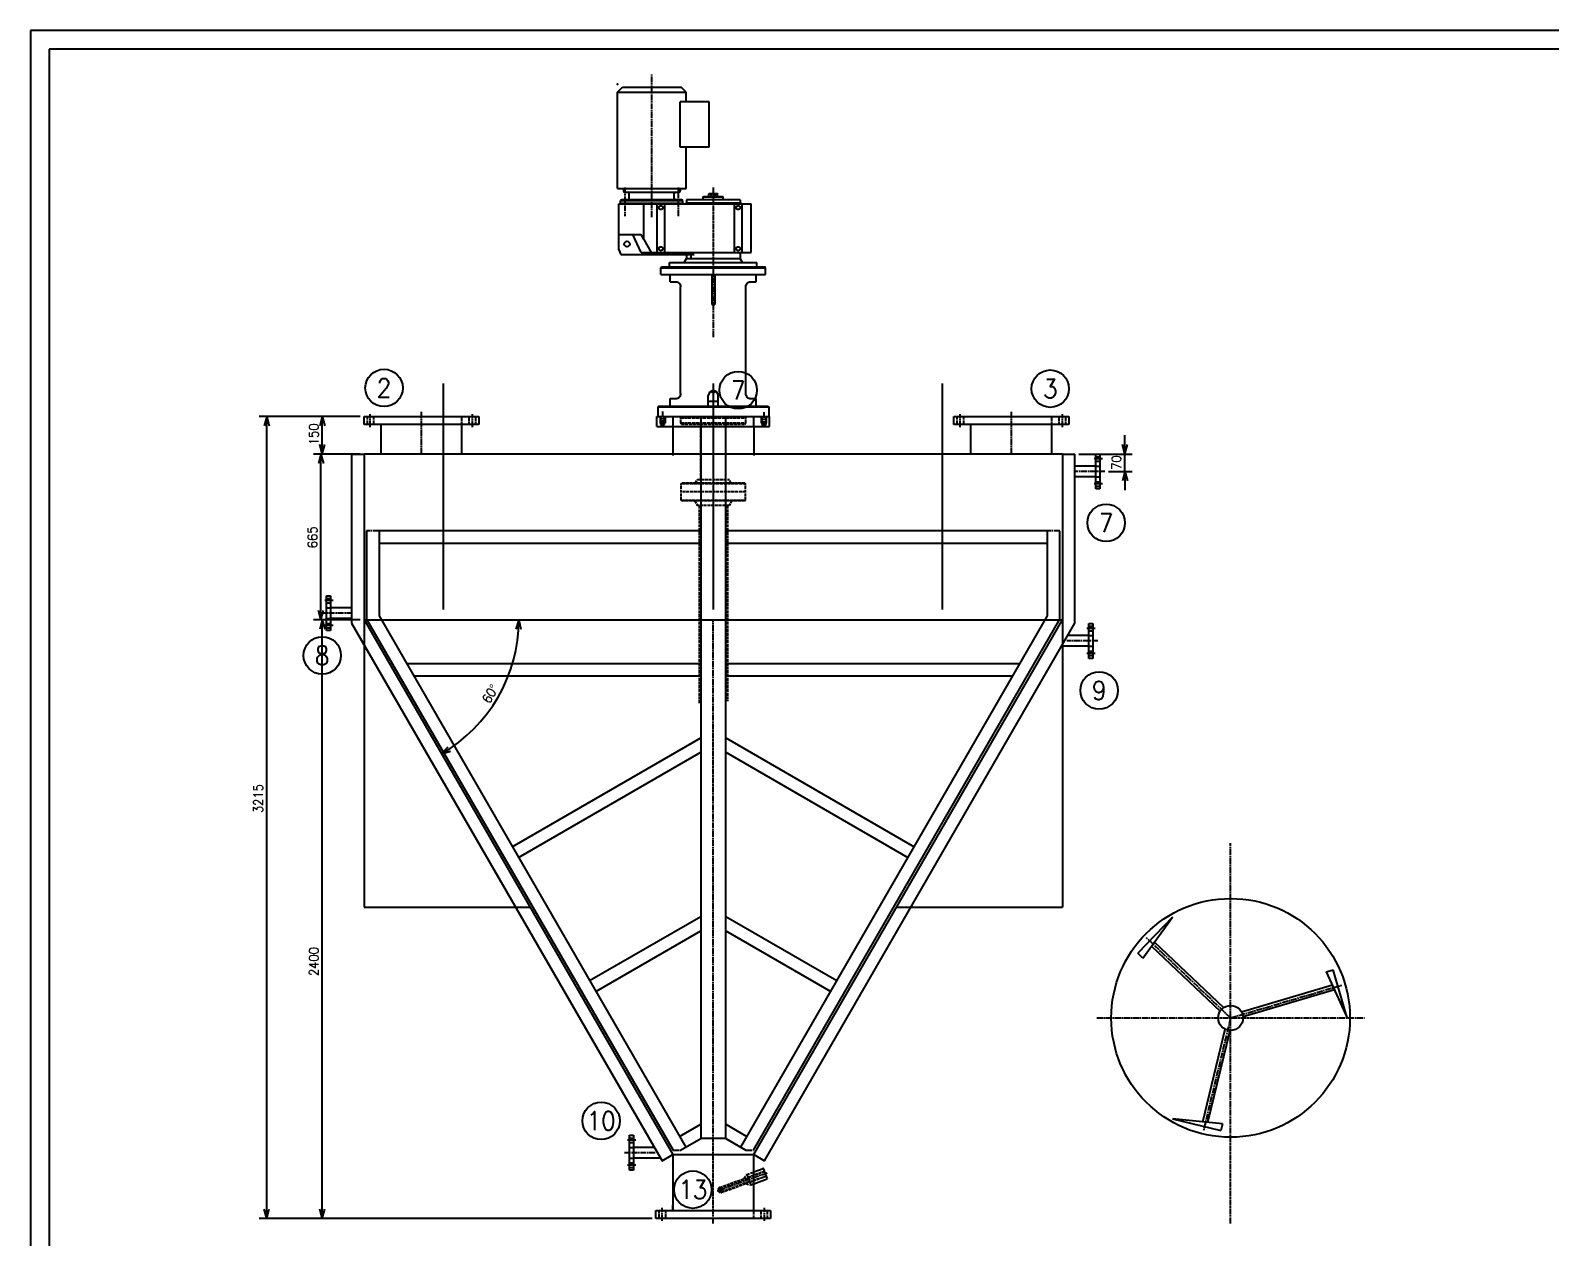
# Model space of a CAD drawing. Extents: x 70737 to 83352, y -27707 to -18796.
# Drawn here: x 70737 to 76831, y -23636 to -18796 of the extents above; entities that cross this region are included whole.
import ezdxf

# ---------------------------------------------------------------- set-up
doc = ezdxf.new("R2010")
doc.units = 0
doc.linetypes.add('DASH_CENTER', pattern=[36, 24, -3, 6, -3])
doc.linetypes.add('DASHED', pattern=[15, 12, -3])
doc.layers.get('0').update_dxf_attribs({"linetype": 'CONTINUOUS'})
for name, color, linetype in [('1', 7, 'CONTINUOUS'), ('2', 7, 'CONTINUOUS'), ('3', 7, 'CONTINUOUS'), ('5', 7, 'CONTINUOUS'), ('DEFAULT_1', 7, 'CONTINUOUS')]:
    doc.layers.add(name, color=color, linetype=linetype)
doc.styles.add('CONVERTER_1', font='txt.shx', dxfattribs={"width": 0.9})
doc.dimstyles.new('ME10_DIM_2', dxfattribs={"dimtxt": 37.5, "dimasz": 37.5, "dimexe": 30, "dimexo": 15, "dimtad": 1, "dimdec": 3, "dimdsep": 46, "dimtxsty": 'Standard', "dimsah": 1, "dimcen": 0.09, "dimclrd": 231, "dimclre": 231, "dimclrt": 7, "dimadec": 0, "dimazin": 0, "dimtfac": 1, "dimtdec": 4, "dimtofl": 0, "dimtmove": 0, "dimatfit": 3, "dimfxl": 0, "dimtolj": 1, "dimtzin": 0, "dimarcsym": 0})
doc.dimstyles.new('ME10_DIM_3', dxfattribs={"dimtxt": 37.5, "dimasz": 37.5, "dimexe": 30, "dimexo": 15, "dimtad": 1, "dimdec": 0, "dimdsep": 46, "dimtxsty": 'Standard', "dimsah": 1, "dimcen": 0.09, "dimclrd": 231, "dimclre": 231, "dimclrt": 7, "dimadec": 0, "dimazin": 0, "dimtfac": 1, "dimtdec": 4, "dimtofl": 0, "dimtmove": 0, "dimatfit": 3, "dimfxl": 0, "dimtolj": 1, "dimtzin": 0, "dimarcsym": 0})
doc.dimstyles.new('ME10_DIM_4', dxfattribs={"dimtxt": 37.5, "dimasz": 37.5, "dimexe": 30, "dimexo": 15, "dimtad": 1, "dimdec": 0, "dimdsep": 46, "dimtxsty": 'Standard', "dimsah": 1, "dimcen": 0.09, "dimclrd": 231, "dimclre": 231, "dimclrt": 7, "dimadec": 0, "dimazin": 0, "dimtfac": 1, "dimtdec": 4, "dimtofl": 0, "dimtmove": 0, "dimatfit": 3, "dimfxl": 0, "dimtolj": 1, "dimtzin": 0, "dimarcsym": 0})
doc.dimstyles.new('ME10_DIM_5', dxfattribs={"dimtxt": 37.5, "dimasz": 37.5, "dimexe": 30, "dimexo": 15, "dimtad": 1, "dimdec": 3, "dimdsep": 46, "dimtxsty": 'Standard', "dimsah": 1, "dimcen": 0.09, "dimclrd": 231, "dimclre": 231, "dimclrt": 7, "dimadec": 0, "dimazin": 0, "dimtfac": 1, "dimtdec": 4, "dimtofl": 0, "dimtmove": 0, "dimatfit": 3, "dimfxl": 0, "dimtolj": 1, "dimtzin": 0, "dimarcsym": 0})
doc.dimstyles.new('ME10_DIM_6', dxfattribs={"dimtxt": 37.5, "dimasz": 37.5, "dimexe": 30, "dimexo": 15, "dimtad": 1, "dimdec": 0, "dimdsep": 46, "dimtxsty": 'Standard', "dimsah": 1, "dimcen": 0.09, "dimclrd": 231, "dimclre": 231, "dimclrt": 7, "dimadec": 0, "dimazin": 0, "dimtfac": 1, "dimtdec": 4, "dimtofl": 0, "dimtmove": 0, "dimatfit": 3, "dimfxl": 0, "dimtolj": 1, "dimtzin": 0, "dimarcsym": 0})
doc.dimstyles.new('ME10_DIM_8', dxfattribs={"dimtxt": 37.5, "dimasz": 37.5, "dimexe": 30, "dimexo": 15, "dimtad": 1, "dimdsep": 46, "dimtxsty": 'Standard', "dimsah": 1, "dimcen": 0.09, "dimclrd": 231, "dimclre": 231, "dimclrt": 7, "dimadec": 0, "dimazin": 0, "dimtfac": 1, "dimtdec": 4, "dimtofl": 0, "dimtmove": 0, "dimatfit": 3, "dimfxl": 0, "dimtolj": 1, "dimtzin": 0, "dimarcsym": 0})

# ---------------------------------------------------------------- blocks, each defined once
blk = doc.blocks.new('*D29')
at = {"color": 231}
for p, q in [((72694.6, -21159.1), (72683.5, -21196.2)), ((72694.6, -21159.1), (72703.5, -21196.9)), ((72384.6, -21696.1), (72411.2, -21667.8)), ((72384.6, -21696.1), (72421.8, -21684.9))]:
    blk.add_line(p, q, dxfattribs=at)
at = {"color": 231, "linetype": 'Continuous'}
blk.add_arc((72074.6, -21159.1), 620.1, -59.99847, 0, dxfattribs=at)
at = {"color": 7, "insert": (72577.9, -21497.3), "char_height": 37.5, "attachment_point": 7, "rotation": 60.00077, "style": 'CONVERTER_1'}
blk.add_mtext('60{\\Fgdt|c0;~}', dxfattribs=at)
blk = doc.blocks.new('*D24')
at = {"color": 231, "linetype": 'Continuous'}
for p, q in [((72059.6, -20494.1), (71871.8, -20494.1)), ((71901.8, -21159.1), (71901.8, -20494.1)), ((72059.6, -21159.1), (71871.8, -21159.1))]:
    blk.add_line(p, q, dxfattribs=at)
at = {"color": 231}
for p, q in [((71901.8, -20494.1), (71891.7, -20531.6)), ((71901.8, -20494.1), (71911.8, -20531.6)), ((71901.8, -21159.1), (71891.7, -21121.6)), ((71901.8, -21159.1), (71911.8, -21121.6))]:
    blk.add_line(p, q, dxfattribs=at)
at = {"color": 7, "insert": (71886.8, -20871.6), "char_height": 37.5, "attachment_point": 7, "rotation": 90, "style": 'CONVERTER_1'}
blk.add_mtext('665', dxfattribs=at)
blk = doc.blocks.new('*D23')
at = {"color": 231, "linetype": 'Continuous'}
for p, q in [((72059.6, -20344.1), (71876.8, -20344.1)), ((71906.8, -20494.1), (71906.8, -20344.1)), ((72059.6, -20494.1), (71876.8, -20494.1))]:
    blk.add_line(p, q, dxfattribs=at)
at = {"color": 231}
for p, q in [((71906.8, -20344.1), (71896.8, -20381.6)), ((71906.8, -20344.1), (71916.9, -20381.6)), ((71906.8, -20494.1), (71896.8, -20456.6)), ((71906.8, -20494.1), (71916.9, -20456.6))]:
    blk.add_line(p, q, dxfattribs=at)
at = {"color": 7, "insert": (71891.8, -20458.4), "char_height": 37.5, "attachment_point": 7, "rotation": 90, "style": 'CONVERTER_1'}
blk.add_mtext('150', dxfattribs=at)
blk = doc.blocks.new('*D22')
at = {"color": 231, "linetype": 'Continuous'}
for p, q in [((72059.6, -20344.1), (71654.2, -20344.1)), ((71684.2, -23558.9), (71684.2, -20344.1)), ((73229.6, -23558.9), (71654.2, -23558.9))]:
    blk.add_line(p, q, dxfattribs=at)
at = {"color": 231}
for p, q in [((71684.2, -20344.1), (71674.2, -20381.6)), ((71684.2, -20344.1), (71694.3, -20381.6)), ((71684.2, -23558.9), (71674.2, -23521.4)), ((71684.2, -23558.9), (71694.3, -23521.4))]:
    blk.add_line(p, q, dxfattribs=at)
at = {"color": 7, "insert": (71669.2, -21933.7), "char_height": 37.5, "attachment_point": 7, "rotation": 90, "style": 'CONVERTER_1'}
blk.add_mtext('3215', dxfattribs=at)
blk = doc.blocks.new('*D21')
at = {"color": 231, "linetype": 'Continuous'}
for p, q in [((72059.6, -21159.1), (71877.1, -21159.1)), ((71907.1, -23558.9), (71907.1, -21159.1)), ((73229.6, -23558.9), (71877.1, -23558.9))]:
    blk.add_line(p, q, dxfattribs=at)
at = {"color": 231}
for p, q in [((71907.1, -21159.1), (71897, -21196.6)), ((71907.1, -21159.1), (71917.1, -21196.6)), ((71907.1, -23558.9), (71897, -23521.4)), ((71907.1, -23558.9), (71917.1, -23521.4))]:
    blk.add_line(p, q, dxfattribs=at)
at = {"color": 7, "insert": (71892.1, -22587.3), "char_height": 37.5, "attachment_point": 7, "rotation": 90, "style": 'CONVERTER_1'}
blk.add_mtext('2400', dxfattribs=at)
blk = doc.blocks.new('*D20')
at = {"color": 231}
for p, q in [((75124.5, -20494.1), (75114.5, -20456.6)), ((75124.5, -20494.1), (75134.6, -20456.6)), ((75124.5, -20564.1), (75114.5, -20601.6)), ((75124.5, -20564.1), (75134.6, -20601.6))]:
    blk.add_line(p, q, dxfattribs=at)
at = {"color": 231, "linetype": 'Continuous'}
for p, q in [((75124.5, -20494.1), (75124.5, -20419.1)), ((74939.6, -20494.1), (75154.5, -20494.1)), ((75124.5, -20564.1), (75124.5, -20494.1)), ((75059.6, -20564.1), (75154.5, -20564.1)), ((75124.5, -20564.1), (75124.5, -20639.1))]:
    blk.add_line(p, q, dxfattribs=at)
at = {"color": 7, "insert": (75109.5, -20557.2), "char_height": 37.5, "attachment_point": 7, "rotation": 90, "style": 'CONVERTER_1'}
blk.add_mtext('70', dxfattribs=at)
blk = doc.blocks.new('CADREA1_SIMP_V', base_point=(4720.8, -1842.04))
at = {"layer": '1', "color": 4, "linetype": 'Continuous'}
for p, q in [((4715.8, -1253.04), (4715.8, -1847.04)), ((5556.8, -1253.04), (4715.8, -1253.04))]:
    blk.add_line(p, q, dxfattribs=at)
at = {"layer": '1', "color": 7, "linetype": 'Continuous'}
for p, q in [((4720.8, -1258.04), (4720.8, -1842.04)), ((5551.8, -1258.04), (4720.8, -1258.04))]:
    blk.add_line(p, q, dxfattribs=at)
blk = doc.blocks.new('DIV_AGITATION', base_point=(73474.6, -20344.1))
at = {"color": 231, "linetype": 'Continuous'}
for p, q in [((73090.4, -19043.1), (73110.4, -19023.1)), ((73090.4, -19043.1), (73365.4, -19043.1)), ((73090.4, -19429.1), (73090.4, -19043.1)), ((73110.4, -19023.1), (73345.4, -19023.1)), ((73365.4, -19043.1), (73345.4, -19023.1)), ((73365.4, -19082.1), (73365.4, -19043.1)), ((73457.9, -19082.1), (73342.4, -19082.1)), ((73342.4, -19264.1), (73342.4, -19082.1)), ((73457.9, -19264.1), (73457.9, -19082.1)), ((73457.9, -19264.1), (73342.4, -19264.1)), ((73365.4, -19429.1), (73365.4, -19264.1)), ((73090.4, -19429.1), (73365.4, -19429.1)), ((73114.4, -19429.1), (73114.4, -19439.1)), ((73341.4, -19429.1), (73341.4, -19439.1)), ((73095.6, -19491.1), (73626.6, -19491.1)), ((73095.6, -19675.6), (73095.6, -19491.1)), ((73102.9, -19478.1), (73352.9, -19478.1)), ((73102.9, -19491.1), (73102.9, -19478.1)), ((73352.9, -19490.1), (73102.9, -19490.1)), ((73347.9, -19475.1), (73107.9, -19475.1)), ((73119.4, -19444.1), (73336.4, -19444.1)), ((73137.9, -19470.1), (73137.9, -19449.1)), ((73196.5, -19633.6), (73196.5, -19491.1)), ((73248.6, -19491.1), (73248.6, -19686.1)), ((73280.6, -19686.1), (73280.6, -19491.1)), ((73317.9, -19470.1), (73317.9, -19449.1)), ((73352.9, -19491.1), (73352.9, -19478.1)), ((73367.1, -19487.1), (73361.6, -19491.1)), ((73582.1, -19475.1), (73367.1, -19475.1)), ((73367.1, -19475.1), (73367.1, -19487.1)), ((73367.1, -19487.1), (73582.1, -19487.1)), ((73432.1, -19475.1), (73433.1, -19474.1)), ((73433.1, -19474.1), (73516.1, -19474.1)), ((73434.6, -19463.1), (73435.6, -19462.1)), ((73434.6, -19463.1), (73514.6, -19463.1)), ((73434.6, -19473.1), (73434.6, -19463.1)), ((73434.6, -19473.1), (73514.6, -19473.1)), ((73435.6, -19474.1), (73434.6, -19473.1)), ((73435.6, -19462.1), (73513.6, -19462.1)), ((73457.2, -19450.3), (73458.6, -19449.6)), ((73457.2, -19450.3), (73457.8, -19450)), ((73457.2, -19461.9), (73457.2, -19450.3)), ((73457.2, -19461.9), (73491.9, -19461.9)), ((73457.8, -19450), (73458.3, -19449.8)), ((73458.3, -19449.8), (73458.8, -19449.6)), ((73458.6, -19449.6), (73490.5, -19449.6)), ((73460.5, -19462), (73460.4, -19461.9)), ((73460.5, -19462), (73488.7, -19462)), ((73460.5, -19462.1), (73460.5, -19462)), ((73464.3, -19449.6), (73464.9, -19449.8)), ((73464.9, -19449.8), (73465.4, -19450)), ((73465.4, -19450), (73465.9, -19450.3)), ((73465.9, -19450.3), (73466.9, -19450)), ((73465.9, -19461.9), (73465.9, -19450.3)), ((73466.9, -19450), (73468, -19449.8)), ((73468, -19449.8), (73469, -19449.6)), ((73480.1, -19449.6), (73481.1, -19449.8)), ((73481.1, -19449.8), (73482.2, -19450)), ((73482.2, -19450), (73483.2, -19450.3)), ((73483.2, -19450.3), (73483.7, -19450)), ((73483.2, -19461.9), (73483.2, -19450.3)), ((73483.7, -19450), (73484.3, -19449.8)), ((73484.3, -19449.8), (73484.8, -19449.6)), ((73488.7, -19462), (73488.8, -19461.9)), ((73488.7, -19462.1), (73488.7, -19462)), ((73490.3, -19449.6), (73490.8, -19449.8)), ((73491.9, -19450.3), (73490.5, -19449.6)), ((73490.8, -19449.8), (73491.4, -19450)), ((73491.4, -19450), (73491.9, -19450.3)), ((73491.9, -19461.9), (73491.9, -19450.3)), ((73514.6, -19463.1), (73513.6, -19462.1)), ((73513.6, -19474.1), (73514.6, -19473.1)), ((73514.6, -19473.1), (73514.6, -19463.1)), ((73517.1, -19475.1), (73516.1, -19474.1)), ((73558.6, -19491.1), (73558.6, -19686.1)), ((73582.1, -19475.1), (73582.1, -19487.1)), ((73582.1, -19487.1), (73587.6, -19491.1)), ((73590.6, -19686.1), (73590.6, -19491.1)), ((73626.6, -19686.1), (73626.6, -19491.1)), ((73095.6, -19614.6), (73185.3, -19614.6)), ((73185.9, -19686.1), (73152.6, -19614.6)), ((73190.9, -19624), (73185.3, -19614.6)), ((73095.6, -19675.6), (73104, -19693.6)), ((73196.5, -19633.6), (73190.9, -19624)), ((73196.5, -19633.6), (73225.8, -19686.1)), ((73104, -19693.6), (73282.2, -19693.6)), ((73185.9, -19686.1), (73626.6, -19686.1)), ((73264.6, -19747.1), (73267.6, -19744.1)), ((73267.6, -19744.1), (73681.6, -19744.1)), ((73282.2, -19686.1), (73282.2, -19693.6)), ((73282.2, -19693.6), (73397.8, -19693.6)), ((73299.6, -19726.1), (73649.6, -19726.1)), ((73299.6, -19744.1), (73299.6, -19726.1)), ((73357.8, -19726.1), (73367.1, -19710.1)), ((73367.1, -19693.6), (73367.1, -19710.1)), ((73367.1, -19710.1), (73582.1, -19710.1)), ((73367.3, -19693.6), (73367.3, -19710.1)), ((73384.7, -19693.6), (73384.7, -19710.1)), ((73582.1, -19686.1), (73582.1, -19710.1)), ((73591.3, -19726.1), (73582.1, -19710.1)), ((73649.6, -19744.1), (73649.6, -19726.1)), ((73684.6, -19747.1), (73681.6, -19744.1)), ((73264.6, -19747.1), (73684.6, -19747.1)), ((73264.6, -19774.1), (73264.6, -19747.1)), ((73264.6, -19774.1), (73684.6, -19774.1)), ((73302.1, -19804.1), (73302.1, -19774.1)), ((73302.1, -19804.1), (73329, -19804.1)), ((73329, -19804.1), (73332.2, -19804.7)), ((73332.2, -19804.7), (73335.4, -19806.5)), ((73335.4, -19806.5), (73338.3, -19809.1)), ((73468.6, -19774.1), (73468.6, -19894.1)), ((73480.6, -19774.1), (73480.6, -19894.1)), ((73610.8, -19809.1), (73613.7, -19806.5)), ((73613.7, -19806.5), (73616.9, -19804.7)), ((73616.9, -19804.7), (73620.2, -19804.1)), ((73620.2, -19804.1), (73647.1, -19804.1)), ((73647.1, -19804.1), (73647.1, -19774.1)), ((73684.6, -19774.1), (73684.6, -19747.1)), ((73338.3, -19809.1), (73340.6, -19812.4)), ((73340.6, -19812.4), (73342.4, -19816.1)), ((73342.4, -19816.1), (73343.5, -19820.1)), ((73343.5, -19820.1), (73343.8, -19824.1)), ((73343.8, -20252.1), (73343.8, -19824.1)), ((73605.3, -19824.1), (73605.7, -19820.1)), ((73605.3, -20252.1), (73605.3, -19824.1)), ((73605.7, -19820.1), (73606.7, -19816.1)), ((73606.7, -19816.1), (73608.5, -19812.4)), ((73608.5, -19812.4), (73610.8, -19809.1)), ((73468.6, -19894.1), (73480.6, -19894.1)), ((73302.1, -20272.1), (73329, -20272.1)), ((73302.1, -20302.1), (73302.1, -20272.1)), ((73332.2, -20271.4), (73329, -20272.1)), ((73335.4, -20269.7), (73332.2, -20271.4)), ((73338.3, -20267.1), (73335.4, -20269.7)), ((73340.6, -20263.8), (73338.3, -20267.1)), ((73342.4, -20260), (73340.6, -20263.8)), ((73343.5, -20256), (73342.4, -20260)), ((73343.8, -20252.1), (73343.5, -20256)), ((73454.6, -20302.1), (73454.6, -20260.1)), ((73454.6, -20282.1), (73494.6, -20282.1)), ((73470.6, -20246.1), (73470.8, -20244.9)), ((73470.8, -20247.3), (73470.6, -20246.1)), ((73470.7, -20247.1), (73471.1, -20246.1)), ((73470.8, -20244.9), (73471.3, -20243.8)), ((73471.3, -20248.4), (73470.8, -20247.3)), ((73471.1, -20246.1), (73472, -20245)), ((73471.3, -20243.8), (73472.2, -20242.9)), ((73472.2, -20249.2), (73471.3, -20248.4)), ((73472, -20245), (73473.2, -20244.3)), ((73472.2, -20242.9), (73473.3, -20242.3)), ((73473.3, -20249.8), (73472.2, -20249.2)), ((73473.2, -20244.3), (73474.6, -20244.1)), ((73473.3, -20242.3), (73474.6, -20242.1)), ((73474.6, -20250), (73473.3, -20249.8)), ((73474.6, -20242.1), (73475.8, -20242.3)), ((73474.6, -20244.1), (73475.9, -20244.3)), ((73475.8, -20249.8), (73474.6, -20250)), ((73475.8, -20242.3), (73476.9, -20242.9)), ((73476.9, -20249.2), (73475.8, -20249.8)), ((73475.9, -20244.3), (73477.1, -20245)), ((73476.9, -20242.9), (73477.8, -20243.8)), ((73477.8, -20248.4), (73476.9, -20249.2)), ((73477.1, -20245), (73478, -20246.1)), ((73477.8, -20243.8), (73478.4, -20244.9)), ((73478.4, -20247.3), (73477.8, -20248.4)), ((73478, -20246.1), (73478.4, -20247.1)), ((73478.4, -20244.9), (73478.6, -20246.1)), ((73478.6, -20246.1), (73478.4, -20247.3)), ((73494.6, -20302.1), (73494.6, -20260.1)), ((73605.7, -20256), (73605.3, -20252.1)), ((73606.7, -20260), (73605.7, -20256)), ((73608.5, -20263.8), (73606.7, -20260)), ((73610.8, -20267.1), (73608.5, -20263.8)), ((73613.7, -20269.7), (73610.8, -20267.1)), ((73616.9, -20271.4), (73613.7, -20269.7)), ((73620.2, -20272.1), (73616.9, -20271.4)), ((73620.2, -20272.1), (73647.1, -20272.1)), ((73647.1, -20302.1), (73647.1, -20272.1)), ((73255.1, -20302.1), (73252.1, -20305.1)), ((73252.1, -20305.1), (73697.1, -20305.1)), ((73252.1, -20305.1), (73252.1, -20344.1)), ((73252.1, -20344.1), (73697.1, -20344.1)), ((73255.1, -20302.1), (73694.1, -20302.1)), ((73694.1, -20302.1), (73697.1, -20305.1)), ((73697.1, -20305.1), (73697.1, -20344.1))]:
    blk.add_line(p, q, dxfattribs=at)
at = {"color": 8, "linetype": 'DASHED'}
for p, q in [((73344.6, -20349.1), (73604.6, -20349.1)), ((73344.6, -20369.1), (73344.6, -20349.1)), ((73370.6, -20344.2), (73578.6, -20344.2)), ((73370.6, -20349.1), (73370.6, -20344.2)), ((73578.6, -20349.1), (73578.6, -20344.2)), ((73604.6, -20369.1), (73604.6, -20349.1)), ((73344.6, -20369.1), (73604.6, -20369.1)), ((73347.4, -20374.1), (73344.6, -20369.1)), ((73347.4, -20374.1), (73601.7, -20374.1)), ((73424.6, -20596.1), (73424.6, -20374.1)), ((73524.6, -20596.1), (73524.6, -20374.1)), ((73601.7, -20374.1), (73604.6, -20369.1)), ((73402.4, -20611.1), (73411.1, -20596.1)), ((73411.1, -20596.1), (73538.1, -20596.1)), ((73546.7, -20611.1), (73538.1, -20596.1)), ((73347.6, -20611.1), (73345.6, -20613.1)), ((73603.6, -20613.1), (73345.6, -20613.1)), ((73345.6, -20679.1), (73345.6, -20613.1)), ((73603.6, -20646.1), (73345.6, -20646.1)), ((73601.6, -20611.1), (73347.6, -20611.1)), ((73601.6, -20611.1), (73603.6, -20613.1)), ((73603.6, -20679.1), (73603.6, -20613.1)), ((73345.6, -20679.1), (73603.6, -20679.1)), ((73347.6, -20681.1), (73345.6, -20679.1)), ((73347.6, -20681.1), (73601.6, -20681.1)), ((73399.6, -20681.1), (73411.1, -20701.1)), ((73538, -20701.1), (73411.1, -20701.1)), ((73417.6, -20701.1), (73417.6, -21493.1)), ((73531.6, -20701.1), (73531.6, -21485.2)), ((73549.6, -20681.1), (73538, -20701.1)), ((73601.6, -20681.1), (73603.6, -20679.1))]:
    blk.add_line(p, q, dxfattribs=at)
at = {"color": 231, "linetype": 'Continuous'}
for centre, radius in [((73264.6, -19506.1), 8), ((73574.6, -19506.1), 8), ((73128.6, -19652.1), 11), ((73264.6, -19671.1), 8), ((73574.6, -19671.1), 8)]:
    blk.add_circle(centre, radius, dxfattribs=at)
for centre, radius, start, end in [((73119.4, -19439.1), 5, 180, -90), ((73336.4, -19439.1), 5, -90, 0), ((73107.9, -19480.1), 5, 90, 156.12525), ((73132.9, -19449.1), 5, 0, 90), ((73132.9, -19470.1), 5, -90, 0), ((73322.9, -19449.1), 5, 90, 180), ((73322.9, -19470.1), 5, 180, -90), ((73347.9, -19480.1), 5, 23.87475, 90), ((73474.6, -20260.1), 20, 0, 180)]:
    blk.add_arc(centre, radius, start, end, dxfattribs=at)
at = {"color": 231}
blk.add_point((73090.4, -19011.1), dxfattribs=at)
at = {"layer": 'DEFAULT_1', "color": 8, "linetype": 'DASH_CENTER'}
for p, q in [((73227.9, -19544.1), (73227.9, -18973.1)), ((73120.4, -19425.1), (73120.4, -19540.1)), ((73335.4, -19540.1), (73335.4, -19425.1)), ((73474.6, -19426.1), (73474.6, -20027.9))]:
    blk.add_line(p, q, dxfattribs=at)
blk = doc.blocks.new('PN16_0032__2', base_point=(73220.2, -23295.6))
at = {"layer": '1', "color": 4, "linetype": 'DASH_CENTER'}
for p, q in [((73164.2, -23245.6), (73128.2, -23245.6)), ((73242.2, -23295.6), (73118.2, -23295.6)), ((73164.2, -23345.6), (73128.2, -23345.6))]:
    blk.add_line(p, q, dxfattribs=at)
at = {"layer": '1', "color": 7, "linetype": 'Continuous'}
for p, q in [((73138.2, -23314.6), (73138.2, -23225.6)), ((73138.2, -23225.6), (73154.2, -23225.6)), ((73154.2, -23225.6), (73154.2, -23314.6)), ((73238.2, -23274.4), (73154.2, -23274.4)), ((73138.2, -23365.6), (73138.2, -23314.6)), ((73154.2, -23314.6), (73154.2, -23365.6)), ((73262.7, -23316.8), (73154.2, -23316.8)), ((73154.2, -23365.6), (73138.2, -23365.6))]:
    blk.add_line(p, q, dxfattribs=at)
at = {"layer": '1', "color": 4, "linetype": 'DASHED'}
for p, q in [((73138.2, -23236.6), (73154.2, -23236.6)), ((73138.2, -23254.6), (73154.2, -23254.6)), ((73138.2, -23274.4), (73154.2, -23274.4)), ((73138.2, -23316.8), (73154.2, -23316.8)), ((73138.2, -23336.6), (73154.2, -23336.6)), ((73138.2, -23354.6), (73154.2, -23354.6))]:
    blk.add_line(p, q, dxfattribs=at)
blk = doc.blocks.new('PN16_0032__3', base_point=(72006.6, -21132.1))
at = {"layer": '1', "color": 4, "linetype": 'DASH_CENTER'}
for p, q in [((71950.6, -21082.1), (71914.6, -21082.1)), ((72028.6, -21132.1), (71904.6, -21132.1)), ((71950.6, -21182.1), (71914.6, -21182.1))]:
    blk.add_line(p, q, dxfattribs=at)
at = {"layer": '1', "color": 7, "linetype": 'Continuous'}
for p, q in [((71924.6, -21062.1), (71940.6, -21062.1)), ((71924.6, -21151.1), (71924.6, -21062.1)), ((71940.6, -21062.1), (71940.6, -21151.1)), ((72024.6, -21110.9), (71940.6, -21110.9)), ((71924.6, -21202.1), (71924.6, -21151.1)), ((71940.6, -21202.1), (71924.6, -21202.1)), ((71940.6, -21151.1), (71940.6, -21202.1)), ((72024.6, -21153.3), (71940.6, -21153.3))]:
    blk.add_line(p, q, dxfattribs=at)
at = {"layer": '1', "color": 4, "linetype": 'DASHED'}
for p, q in [((71924.6, -21073.1), (71940.6, -21073.1)), ((71924.6, -21091.1), (71940.6, -21091.1)), ((71924.6, -21110.9), (71940.6, -21110.9)), ((71924.6, -21153.3), (71940.6, -21153.3)), ((71924.6, -21173.1), (71940.6, -21173.1)), ((71924.6, -21191.1), (71940.6, -21191.1))]:
    blk.add_line(p, q, dxfattribs=at)
blk = doc.blocks.new('PN16_0032__4', base_point=(74913.8, -21243.5))
at = {"layer": '1', "color": 4, "linetype": 'DASH_CENTER'}
for p, q in [((75005.8, -21193.5), (74969.8, -21193.5)), ((75015.8, -21243.5), (74891.8, -21243.5)), ((75005.8, -21293.5), (74969.8, -21293.5))]:
    blk.add_line(p, q, dxfattribs=at)
at = {"layer": '1', "color": 7, "linetype": 'Continuous'}
for p, q in [((74979.8, -21173.5), (74995.8, -21173.5)), ((74979.8, -21262.5), (74979.8, -21173.5)), ((74995.8, -21173.5), (74995.8, -21262.5)), ((74979.8, -21264.7), (74871.3, -21264.7)), ((74979.8, -21222.3), (74895.8, -21222.3)), ((74979.8, -21313.5), (74979.8, -21262.5)), ((74995.8, -21262.5), (74995.8, -21313.5)), ((74995.8, -21313.5), (74979.8, -21313.5))]:
    blk.add_line(p, q, dxfattribs=at)
at = {"layer": '1', "color": 4, "linetype": 'DASHED'}
for p, q in [((74979.8, -21184.5), (74995.8, -21184.5)), ((74979.8, -21202.5), (74995.8, -21202.5)), ((74979.8, -21222.3), (74995.8, -21222.3)), ((74979.8, -21264.7), (74995.8, -21264.7)), ((74979.8, -21284.5), (74995.8, -21284.5)), ((74979.8, -21302.5), (74995.8, -21302.5))]:
    blk.add_line(p, q, dxfattribs=at)
blk = doc.blocks.new('PN16_0032__5', base_point=(74942.6, -20564.1))
at = {"layer": '1', "color": 4, "linetype": 'DASH_CENTER'}
for p, q in [((75034.6, -20514.1), (74998.6, -20514.1)), ((75044.6, -20564.1), (74920.6, -20564.1)), ((75034.6, -20614.1), (74998.6, -20614.1))]:
    blk.add_line(p, q, dxfattribs=at)
at = {"layer": '1', "color": 7, "linetype": 'Continuous'}
for p, q in [((75008.6, -20583.1), (75008.6, -20494.1)), ((75008.6, -20494.1), (75024.6, -20494.1)), ((75024.6, -20494.1), (75024.6, -20583.1)), ((75008.6, -20542.9), (74924.6, -20542.9)), ((75008.6, -20585.3), (74924.6, -20585.3)), ((75008.6, -20634.1), (75008.6, -20583.1)), ((75024.6, -20583.1), (75024.6, -20634.1)), ((75024.6, -20634.1), (75008.6, -20634.1))]:
    blk.add_line(p, q, dxfattribs=at)
at = {"layer": '1', "color": 4, "linetype": 'DASHED'}
for p, q in [((75008.6, -20505.1), (75024.6, -20505.1)), ((75008.6, -20523.1), (75024.6, -20523.1)), ((75008.6, -20542.9), (75024.6, -20542.9)), ((75008.6, -20585.3), (75024.6, -20585.3)), ((75008.6, -20605.1), (75024.6, -20605.1)), ((75008.6, -20623.1), (75024.6, -20623.1))]:
    blk.add_line(p, q, dxfattribs=at)

msp = doc.modelspace()

# ---------------------------------------------------------------- linework, layer by layer
at = {"color": 4}
for p in [(73674.9452, -23358.4579), (73674.9452, -23358.4579), (73674.9452, -23358.4579), (73494.7018, -23448.0051), (73500.5075, -23434.7181), (73501.5336, -23437.5372), (73501.5336, -23437.5372), (73506.6639, -23451.6326), (73508.1598, -23454.2807), (73604.8334, -23419.0944), (73619.4272, -23410.5902), (73620.4533, -23413.4092)]:
    msp.add_point(p, dxfattribs=at)
at = {"layer": '1', "color": 5, "linetype": 'Continuous'}
for p, q in [((72391.6176, -20210.8656), (72391.6176, -21116.9331)), ((73474.5575, -20210.8656), (73474.5575, -21116.9331)), ((74391.6176, -20210.8656), (74391.6176, -21116.9331))]:
    msp.add_line(p, q, dxfattribs=at)
at = {"layer": '1', "color": 7, "linetype": 'Continuous'}
for p, q in [((72074.5575, -20376.0656), (72074.5575, -20344.0656)), ((72074.5575, -20344.0656), (72534.5575, -20344.0656)), ((72534.5575, -20344.0656), (72534.5575, -20376.0656)), ((73248.6075, -20348.0656), (73248.6075, -20344.0656)), ((73248.6075, -20348.0656), (73248.6075, -20344.0656)), ((73248.6075, -20344.0656), (73474.5575, -20344.0656)), ((73248.6075, -20384.0656), (73248.6075, -20348.0656)), ((73262.6075, -20344.0656), (73262.6075, -20376.0656)), ((73279.6075, -20376.0656), (73279.6075, -20344.0656)), ((73312.6075, -20344.0656), (73312.6075, -20384.0656)), ((73474.5575, -20344.0656), (73700.5075, -20344.0656)), ((73636.5075, -20384.0656), (73636.5075, -20344.0656)), ((73669.5075, -20344.0656), (73669.5075, -20376.0656)), ((73686.5075, -20376.0656), (73686.5075, -20344.0656)), ((73700.5075, -20384.0656), (73700.5075, -20344.0656)), ((74439.5575, -20344.0656), (74899.5575, -20344.0656)), ((74439.5575, -20376.0656), (74439.5575, -20344.0656)), ((74899.5575, -20344.0656), (74899.5575, -20376.0656)), ((72534.5575, -20376.0656), (72074.5575, -20376.0656)), ((72142.6075, -20494.0656), (72142.6075, -20376.0656)), ((72466.5075, -20494.0656), (72466.5075, -20376.0656)), ((73248.6075, -20384.0656), (73474.5575, -20384.0656)), ((73281.1075, -20371.0656), (73261.1075, -20371.0656)), ((73262.6075, -20376.0656), (73271.1075, -20380.973)), ((73279.6075, -20376.0656), (73262.6075, -20376.0656)), ((73271.1075, -20380.973), (73279.6075, -20376.0656)), ((73312.6075, -20384.0656), (73312.6075, -20499.7545)), ((73474.5575, -20384.0656), (73700.5075, -20384.0656)), ((73636.5075, -20384.0656), (73636.5075, -20499.7545)), ((73688.0075, -20371.0656), (73668.0075, -20371.0656)), ((73669.5075, -20376.0656), (73678.0075, -20380.973)), ((73686.5075, -20376.0656), (73669.5075, -20376.0656)), ((73678.0075, -20380.973), (73686.5075, -20376.0656)), ((73700.5075, -20384.32), (73700.5075, -20384.0656)), ((73700.5075, -20384.32), (73700.5075, -20384.0656)), ((73700.5075, -20384.32), (73700.5075, -20384.0656)), ((74899.5575, -20376.0656), (74439.5575, -20376.0656)), ((74507.6075, -20494.0656), (74507.6075, -20376.0656)), ((74831.5075, -20494.0656), (74831.5075, -20376.0656)), ((72024.5575, -20494.0656), (72074.5575, -20494.0656)), ((72024.5575, -20494.0656), (72024.5575, -21172.4637)), ((74874.5575, -20494.0656), (72074.5575, -20494.0656)), ((72074.5575, -20494.0656), (72074.5575, -22310.8656)), ((74874.5575, -20494.0656), (74924.5575, -20494.0656)), ((74874.5575, -20494.0656), (74874.5575, -22310.8656)), ((74924.5575, -21172.4637), (74924.5575, -20494.0656)), ((72024.5575, -21172.4637), (73269.3069, -23328.2998)), ((72074.5575, -21159.0656), (74874.5575, -21159.0656)), ((72074.5575, -21159.0656), (73312.6075, -23303.2986)), ((73636.5075, -23303.2986), (74874.5575, -21159.0656)), ((73679.8081, -23328.2998), (74924.5575, -21172.4637)), ((72074.5575, -22310.8656), (72739.4517, -22310.8656)), ((74209.6634, -22310.8656), (74874.5575, -22310.8656)), ((73269.3069, -23328.2998), (73312.6075, -23303.2986)), ((73312.6075, -23303.2986), (73636.5075, -23303.2986)), ((73312.6075, -23303.2986), (73312.6075, -23526.9331)), ((73636.5075, -23303.2986), (73679.8081, -23328.2998)), ((73636.5075, -23526.9331), (73636.5075, -23303.2986)), ((73312.6075, -23526.9331), (73312.6075, -23505.9331)), ((73636.5075, -23526.9331), (73636.5075, -23505.9331)), ((73244.5575, -23526.9331), (73704.5575, -23526.9331)), ((73244.5575, -23558.9331), (73244.5575, -23526.9331)), ((73704.5575, -23558.9331), (73244.5575, -23558.9331)), ((73704.5575, -23526.9331), (73704.5575, -23558.9331))]:
    msp.add_line(p, q, dxfattribs=at)
at = {"layer": '1', "color": 4, "linetype": 'DASHED'}
for p, q in [((72086.5575, -20344.0656), (72086.5575, -20376.0656)), ((72112.5575, -20344.0656), (72112.5575, -20376.0656)), ((72466.5075, -20376.0656), (72466.5075, -20344.0656)), ((72496.5575, -20376.0656), (72496.5575, -20344.0656)), ((72522.5575, -20376.0656), (72522.5575, -20344.0656)), ((74451.5575, -20344.0656), (74451.5575, -20376.0656)), ((74477.5575, -20344.0656), (74477.5575, -20376.0656)), ((74831.5075, -20376.0656), (74831.5075, -20344.0656)), ((74861.5575, -20376.0656), (74861.5575, -20344.0656)), ((74887.5575, -20376.0656), (74887.5575, -20344.0656)), ((73256.5575, -23526.9331), (73256.5575, -23558.9331)), ((73282.5575, -23526.9331), (73282.5575, -23558.9331)), ((73636.5075, -23558.9331), (73636.5075, -23526.9331)), ((73666.5575, -23558.9331), (73666.5575, -23526.9331)), ((73692.5575, -23558.9331), (73692.5575, -23526.9331))]:
    msp.add_line(p, q, dxfattribs=at)
at = {"layer": '1', "color": 4, "linetype": 'DASH_CENTER'}
for p, q in [((72099.5575, -20386.0656), (72099.5575, -20334.0656)), ((72304.5575, -20493.0656), (72304.5575, -20324.0656)), ((72509.5575, -20386.0656), (72509.5575, -20334.0656)), ((73271.1075, -20323.0261), (73271.1075, -20385.91)), ((73678.0075, -20385.91), (73678.0075, -20323.0261)), ((74464.5575, -20386.0656), (74464.5575, -20334.0656)), ((74669.5575, -20493.0656), (74669.5575, -20324.0656)), ((74874.5575, -20386.0656), (74874.5575, -20334.0656)), ((72134.5575, -20802.4487), (72084.5575, -20802.4487)), ((74864.5575, -20802.4487), (74814.5575, -20802.4487)), ((73474.5575, -23578.9331), (73474.5575, -21159.0656)), ((75548.5575, -23578.9331), (75548.5575, -22055.0656)), ((75548.5575, -22755), (75210.1961, -22433.1546)), ((75548.5575, -22755), (75996.4645, -22622.8931)), ((75012.2917, -22755), (76084.8234, -22755)), ((75548.5575, -22755), (75439.012, -23208.9522)), ((73313.8566, -23285.463), (73343.4979, -23285.463)), ((73605.6171, -23285.463), (73635.2584, -23285.463)), ((73269.5575, -23568.9331), (73269.5575, -23516.9331)), ((73679.5575, -23568.9331), (73679.5575, -23516.9331))]:
    msp.add_line(p, q, dxfattribs=at)
at = {"layer": '1', "color": 4, "linetype": 'Continuous'}
for p, q in [((73261.1075, -20344.0656), (73261.1075, -20371.0656)), ((73281.1075, -20344.0656), (73281.1075, -20371.0656)), ((73424.5575, -20344.0656), (73424.5575, -23238.6603)), ((73524.5575, -23238.6603), (73524.5575, -20344.0656)), ((73668.0075, -20371.0656), (73668.0075, -20344.0656)), ((73688.0075, -20371.0656), (73688.0075, -20344.0656)), ((73765.5575, -20494.0656), (73474.5575, -20494.0656)), ((72084.5575, -20802.4487), (72084.5575, -21156.3859)), ((73424.5575, -20802.4487), (72134.5575, -20802.4487)), ((72134.5575, -20802.4487), (72134.5575, -21142.9878)), ((74814.5575, -20802.4487), (73524.5575, -20802.4487)), ((74814.5575, -21142.9878), (74814.5575, -20802.4487)), ((74864.5575, -21156.3859), (74864.5575, -20802.4487)), ((73424.5575, -20852.4487), (72134.5575, -20852.4487)), ((74814.5575, -20852.4487), (73524.5575, -20852.4487)), ((72134.5575, -21142.9878), (73364.5683, -23273.2973)), ((73584.5468, -23273.2973), (74814.5575, -21142.9878)), ((72084.5575, -21156.3859), (73313.8566, -23285.463)), ((73635.2584, -23285.463), (74864.5575, -21156.3859)), ((72244.4844, -21333.375), (73424.5575, -21333.375)), ((72273.3537, -21383.375), (73424.5575, -21383.375)), ((73524.5575, -21333.375), (74704.6306, -21333.375)), ((73524.5575, -21383.375), (74675.7613, -21383.375)), ((72668.954, -22068.5325), (73424.5575, -21632.2577)), ((73524.5575, -21632.2577), (74280.161, -22068.5325)), ((72693.9552, -22111.8331), (73424.5575, -21689.9936)), ((73524.5575, -21689.9936), (74255.1599, -22111.8331)), ((72978.8152, -22605.1946), (73424.5575, -22347.8293)), ((73524.5575, -22347.8293), (73970.2999, -22605.1946)), ((75315.0662, -22350.5811), (75176.4948, -22495.1397)), ((75197.0757, -22514.8682), (75315.0662, -22350.5811)), ((73003.8164, -22648.4952), (73424.5575, -22405.5652)), ((73524.5575, -22405.5652), (73945.2987, -22648.4952)), ((75231.3791, -22467.1049), (75506.169, -22728.4818)), ((75243.1572, -22450.7055), (75519.8152, -22713.8594)), ((75197.0757, -22514.8682), (75176.4948, -22495.1397)), ((75932.2587, -22570.6737), (75959.6345, -22562.7144)), ((75932.2587, -22570.6737), (76015.5403, -22755)), ((76015.5403, -22755), (75959.6345, -22562.7144)), ((75956.4712, -22624.263), (75592.7172, -22731.5495)), ((75964.7845, -22642.6628), (75598.5575, -22750.6788)), ((75437.7309, -23171.6317), (75527.2998, -22800.4619)), ((75457.8223, -23173.6321), (75546.7864, -22804.9686)), ((73339.5671, -23229.9967), (73424.5575, -23180.9244)), ((73524.5575, -23180.9244), (73609.548, -23229.9967)), ((75516.3382, -23179.4581), (75315.0662, -23159.4189)), ((75315.0662, -23159.4189), (75509.5433, -23207.1459)), ((75516.3382, -23179.4581), (75509.5433, -23207.1459)), ((73343.4979, -23285.463), (73424.5575, -23238.6603)), ((73474.5575, -23238.6603), (73424.5575, -23238.6603)), ((73524.5575, -23238.6603), (73474.5575, -23238.6603)), ((73524.5575, -23238.6603), (73605.6171, -23285.463))]:
    msp.add_line(p, q, dxfattribs=at)
at = {"layer": '1', "color": 7, "linetype": 'Continuous'}
for centre in [(72154.6176, -20229.1077), (73574.5575, -20238.1077), (74825.6176, -20232.1077), (75049.6176, -20770.1077), (71907.0513, -21301.7744), (75021.6176, -21442.1077), (73025.0513, -23167.7744), (73392.6194, -23443.5912)]:
    msp.add_circle(centre, 75, dxfattribs=at)
at = {"layer": '1', "color": 4, "linetype": 'Continuous'}
for radius in [478.5299, 50]:
    msp.add_circle((75548.5575, -22755), radius, dxfattribs=at)
at = {"layer": '2', "color": 7, "linetype": 'Continuous'}
msp.add_line((73636.5075, -23420.3361), (73690.3361, -23400.7441), dxfattribs=at)
at = {"layer": '3', "color": 7, "linetype": 'Continuous'}
msp.add_line((73636.5075, -23372.4481), (73674.9452, -23358.4578), dxfattribs=at)
at = {"layer": '5', "color": 4, "linetype": 'DASH_CENTER'}
msp.add_line((73689.9791, -23376.93), (73489.5788, -23449.8698), dxfattribs=at)
at = {"layer": '5', "color": 4, "linetype": 'DASHED'}
for p, q in [((73500.5075, -23434.7181), (73597.6509, -23399.3608)), ((73501.5336, -23437.5372), (73614.2969, -23396.4947)), ((73597.6509, -23399.3608), (73609.1666, -23382.3993)), ((73609.1666, -23382.3993), (73636.5075, -23372.448)), ((73609.1666, -23382.3993), (73613.2709, -23393.6757)), ((73613.2709, -23393.6757), (73679.0495, -23369.7342)), ((73613.6129, -23394.6154), (73679.3915, -23370.6739)), ((73614.2969, -23396.4947), (73619.4272, -23410.5902)), ((73620.1113, -23412.4695), (73685.8899, -23388.5281)), ((73620.4533, -23413.4092), (73686.2319, -23389.4678)), ((73499.549, -23446.2409), (73501.5336, -23437.5372)), ((73499.549, -23446.2409), (73506.6639, -23451.6326)), ((73501.5336, -23437.5372), (73506.6639, -23451.6326)), ((73506.6639, -23451.6326), (73619.4272, -23410.5902)), ((73508.1598, -23454.2807), (73604.8334, -23419.0944)), ((73604.8334, -23419.0944), (73624.5575, -23424.6856)), ((73620.4533, -23413.4092), (73624.5575, -23424.6856)), ((73624.5575, -23424.6856), (73636.5075, -23420.3361))]:
    msp.add_line(p, q, dxfattribs=at)
at = {"layer": '5', "color": 4, "linetype": 'Continuous'}
for p, q in [((73613.2709, -23393.6757), (73614.2969, -23396.4947)), ((73619.4272, -23410.5902), (73620.4533, -23413.4092))]:
    msp.add_line(p, q, dxfattribs=at)
at = {"layer": '5', "color": 7, "linetype": 'Continuous'}
msp.add_line((73674.9452, -23358.4578), (73690.3361, -23400.7441), dxfattribs=at)
at = {"layer": '5', "color": 4, "linetype": 'DASHED'}
msp.add_arc((73504.5686, -23444.4139), 10.5, 110.00000279, -69.99999721, dxfattribs=at)

# ---------------------------------------------------------------- block references
at = {"xscale": 15, "yscale": 15}
msp.add_blockref('CADREA1_SIMP_V', (70812.0022, -27630.6202), dxfattribs=at)
for name, p in [('DIV_AGITATION', (73474.5575, -20344.0656)), ('PN16_0032__5', (74942.5575, -20564.0657)), ('PN16_0032__3', (72006.5575, -21132.0657)), ('PN16_0032__4', (74913.7585, -21243.542)), ('PN16_0032__2', (73220.2065, -23295.6357))]:
    msp.add_blockref(name, p)

# ---------------------------------------------------------------- texts
at = {"layer": '1', "color": 3, "char_height": 75, "attachment_point": 5, "style": 'CONVERTER_1'}
for s, insert in [('2', (72154.6176, -20229.1077)), ('7', (73574.5575, -20238.1077)), ('3', (74825.6176, -20232.1077)), ('7', (75049.6176, -20770.1077)), ('8', (71907.0513, -21301.7744)), ('9', (75021.6176, -21442.1077)), ('10', (73025.0513, -23167.7744)), ('13', (73392.6194, -23443.5912))]:
    msp.add_mtext(s, dxfattribs=dict(at, insert=insert))

# ---------------------------------------------------------------- dimensions: what is measured, and where the dimension line sits
for base, p1, p2, dimstyle, picture, middle in [((71684.2386, -23558.9331), (72074.5575, -20344.0656), (73244.5575, -23558.9331), 'ME10_DIM_4', '*D22', (71650.4886, -21877.4954)), ((71906.8221, -20344.0656), (72074.5575, -20494.0656), (72074.5575, -20344.0656), 'ME10_DIM_5', '*D23', (71873.0721, -20419.0656)), ((75124.5051, -20494.0656), (75044.5575, -20564.0657), (74924.5575, -20494.0656), 'ME10_DIM_2', '*D20', (75090.7551, -20529.0656)), ((71901.7633, -20494.0656), (72074.5575, -21159.0656), (72074.5575, -20494.0656), 'ME10_DIM_6', '*D24', (71868.0133, -20826.5656)), ((71907.0513, -21159.0656), (73244.5575, -23558.9331), (72074.5575, -21159.0656), 'ME10_DIM_3', '*D21', (71873.3013, -22525.4427))]:
    dim = msp.add_linear_dim(base=base, p1=p1, p2=p2, angle=90, dimstyle=dimstyle)
    dim.commit()
    dim.dimension.update_dxf_attribs({"geometry": picture, "text_midpoint": middle, "text_rotation": 90})
dim = msp.add_angular_dim_2l(base=(72582.3307, -21452.2195), line1=((72074.5575, -21159.0656), (73312.6075, -23303.2986)), line2=((72074.5575, -21159.0656), (74874.5575, -21159.0656)), dimstyle='ME10_DIM_8', override={"dimadec": 2, "dimazin": 2})
dim.commit()
dim.dimension.update_dxf_attribs({"geometry": '*D29', "text_midpoint": (72582.3307, -21452.2195)})

doc.saveas('drawing.dxf')
